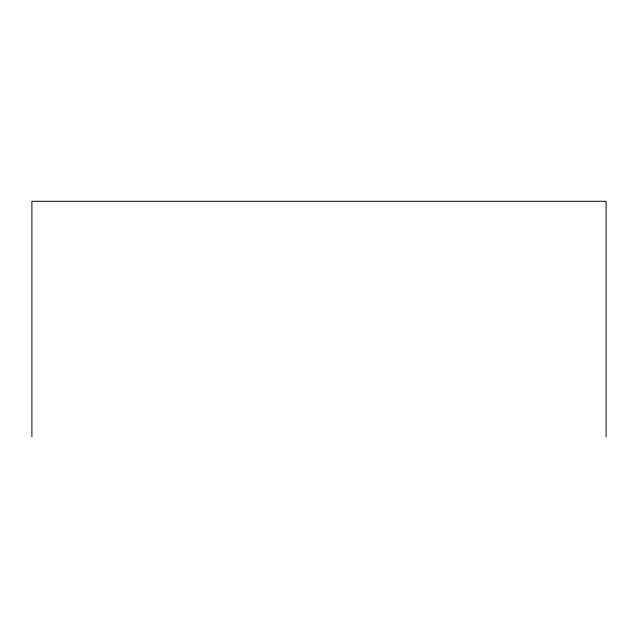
<?xml version="1.0" encoding="UTF-8"?>
<svg xmlns="http://www.w3.org/2000/svg" width="638" height="638" viewBox="0 0 638 638"><rect width="100%" height="100%" fill="white"/><g stroke="black" fill="none" stroke-linecap="round" stroke-linejoin="round"><path stroke-width="0.96" d="M606.1 436.719L606.1 201.281L31.9 201.281L31.9 436.719"/></g></svg>
